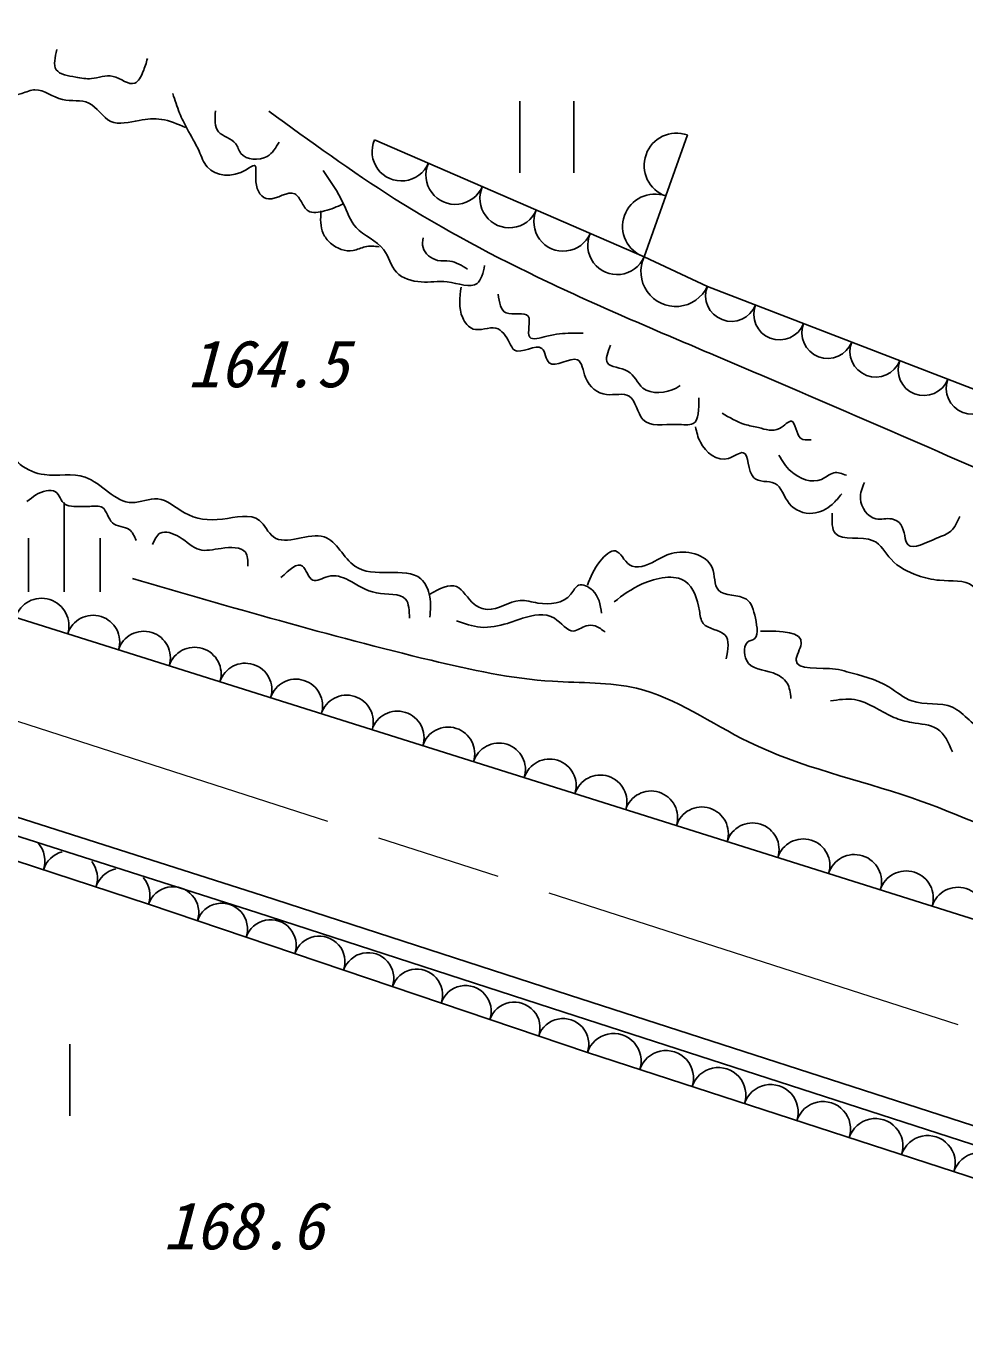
# Model space of a CAD drawing. Units: millimetres, scale not verified. Extents: x 40000 to 680000, y 20000 to 380000.
# Drawn here: x 380967 to 407179, y 253583 to 290341 of the extents above; entities that cross this region are included whole.
import ezdxf
from ezdxf.enums import TextEntityAlignment as Align

# ---------------------------------------------------------------- set-up
doc = ezdxf.new("R2010")
doc.units = ezdxf.units.MM
doc.header["$LTSCALE"] = 1000
doc.linetypes.add('CHAIN', pattern=[18.5, 12, -1.5, 3.5, -1.5])
doc.layers.add('M-BGD', color=7, linetype='Continuous', lineweight=25)
doc.layers.add('M-BMK', color=2, linetype='CHAIN', lineweight=13)
doc.styles.add('ＭＳ ゴシック', font='')
doc.styles.get('ＭＳ ゴシック').set_extended_font_data('MS Gothic')

msp = doc.modelspace()

# ---------------------------------------------------------------- linework, layer by layer
at = {"layer": 'M-BGD'}
for p, q in [((394757, 286248), (394757, 288248)), ((396257, 288248), (396257, 286248)), ((398225, 283897), (390691, 287167)), ((398225, 283897), (399432, 287304)), ((399991, 283074), (398225, 283897)), ((408054, 279963), (399991, 283074)), ((358763, 280698), (382123, 273362)), ((382026, 277034), (382026, 274534)), ((381026, 276034), (381026, 274534)), ((383026, 274534), (383026, 276034)), ((382123, 273362), (403377, 266666)), ((366759, 271587), (384383, 265809)), ((380248, 268390), (387563, 266048)), ((380098, 267913), (387410, 265572)), ((403377, 266666), (422511, 260620)), ((384383, 265809), (396641, 261663)), ((387563, 266048), (396137, 263263)), ((387410, 265572), (395983, 262788)), ((396137, 263263), (408512, 259263)), ((395983, 262788), (408359, 258788)), ((382183, 261897), (382183, 259897)), ((396641, 261663), (421506, 253583))]:
    msp.add_line(p, q, dxfattribs=at)
for centre, radius, start, end in [((391445, 286840), 821, 156.5339, 336.5339), ((399130, 286452), 904, 70.4915, 250.4915), ((392951, 286186), 821, 156.5339, 336.5339), ((394458, 285532), 821, 156.5339, 336.5339), ((398526, 284749), 904, 70.4915, 250.4915), ((395965, 284878), 821, 156.5339, 336.5339), ((397471, 284224), 821, 156.5339, 336.5339), ((399108, 283486), 974, 155.0305, 335.0305), ((400663, 282815), 720, 158.8952, 338.8952), ((402007, 282297), 720, 158.8952, 338.8952), ((403351, 281778), 720, 158.8952, 338.8952), ((404694, 281259), 720, 158.8952, 338.8952), ((406038, 280741), 720, 158.8952, 338.8952), ((407382, 280222), 720, 158.8952, 338.8952), ((381393, 273592), 765, 342.5672, 162.5672), ((382832, 273139), 743, 342.5133, 162.5133), ((384249, 272693), 743, 342.5133, 162.5133), ((385666, 272246), 743, 342.5133, 162.5133), ((387083, 271800), 743, 342.5133, 162.5133), ((388499, 271354), 743, 342.5133, 162.5133), ((389916, 270907), 743, 342.5133, 162.5133), ((391333, 270461), 743, 342.5133, 162.5133), ((392750, 270014), 743, 342.5133, 162.5133), ((394167, 269568), 743, 342.5133, 162.5133), ((395584, 269122), 743, 342.5133, 162.5133), ((397001, 268675), 743, 342.5133, 162.5133), ((398418, 268229), 743, 342.5133, 162.5133), ((399835, 267782), 743, 342.5133, 162.5133), ((401252, 267336), 743, 342.5133, 162.5133), ((402669, 266890), 743, 342.5133, 162.5133), ((380711, 267013), 773, 341.8473, 41.0288), ((382180, 266532), 773, 106.1005, 161.8473), ((382180, 266532), 773, 341.8473, 37.5535), ((404100, 266438), 758, 342.4642, 162.4642), ((383648, 266050), 773, 103.6235, 161.8473), ((383648, 266050), 773, 341.8473, 40.5235), ((405545, 265981), 758, 342.4642, 162.4642), ((385064, 265579), 719, 341.3129, 161.3129), ((406991, 265524), 758, 342.4642, 162.4642), ((386426, 265118), 719, 341.3129, 161.3129), ((387788, 264658), 719, 341.3129, 161.3129), ((389150, 264197), 719, 341.3129, 161.3129), ((390512, 263736), 719, 341.3129, 161.3129), ((391874, 263276), 719, 341.3129, 161.3129), ((393236, 262815), 719, 341.3129, 161.3129), ((394598, 262354), 719, 341.3129, 161.3129), ((395960, 261894), 719, 341.3129, 161.3129), ((397372, 261426), 769, 341.9989, 161.9989), ((398835, 260950), 769, 341.9989, 161.9989), ((400298, 260475), 769, 341.9989, 161.9989), ((401760, 260000), 769, 341.9989, 161.9989), ((403223, 259524), 769, 341.9989, 161.9989), ((404686, 259049), 769, 341.9989, 161.9989), ((406148, 258574), 769, 341.9989, 161.9989), ((407611, 258099), 769, 341.9989, 161.9989)]:
    msp.add_arc(centre, radius, start, end, dxfattribs=at)
for points, knots in [([(375726, 290341), (375827, 290167), (375928, 289993), (376081, 289858), (376199, 289752), (376349, 289670), (376507, 289673), (376658, 289675), (376817, 289755), (376947, 289715), (377063, 289681), (377156, 289553), (377274, 289502), (377489, 289410), (377784, 289570), (377984, 289517), (378177, 289465), (378281, 289215), (378439, 289005), (378550, 288858), (378688, 288731), (378837, 288735), (379063, 288741), (379315, 289050), (379504, 289034), (379692, 289018), (379818, 288684), (380016, 288522), (380242, 288337), (380560, 288375), (380840, 288465), (380969, 288507), (381090, 288561), (381209, 288565), (381462, 288574), (381704, 288361), (381976, 288295), (382226, 288234), (382502, 288297), (382715, 288195), (382943, 288087), (383100, 287790), (383326, 287684), (383551, 287578), (383845, 287662), (384121, 287712), (384339, 287752), (384545, 287771), (384746, 287741), (384973, 287707), (385194, 287610), (385414, 287514)], [0, 0, 0, 0, 1, 1, 1, 2, 2, 2, 3, 3, 3, 4, 4, 4, 5, 5, 5, 6, 6, 6, 7, 7, 7, 8, 8, 8, 9, 9, 9, 10, 10, 10, 11, 11, 11, 12, 12, 12, 13, 13, 13, 14, 14, 14, 15, 15, 15, 16, 16, 16, 17, 17, 17, 17]), ([(381823, 289693), (381769, 289475), (381714, 289258), (381803, 289129), (381894, 288996), (382137, 288957), (382346, 288920), (382504, 288892), (382643, 288865), (382784, 288878), (382980, 288896), (383181, 288989), (383390, 288941), (383607, 288890), (383833, 288686), (383995, 288753), (384095, 288793), (384170, 288935), (384225, 289066), (384281, 289199), (384316, 289321), (384351, 289442)], [0, 0, 0, 0, 1, 1, 1, 2, 2, 2, 3, 3, 3, 4, 4, 4, 5, 5, 5, 6, 6, 6, 7, 7, 7, 7]), ([(385061, 288460), (385119, 288278), (385176, 288095), (385249, 287917), (385310, 287767), (385381, 287621), (385457, 287479), (385569, 287271), (385693, 287073), (385792, 286852), (385860, 286699), (385917, 286534), (386021, 286414), (386252, 286148), (386716, 286095), (387107, 286330), (387201, 286386), (387291, 286459), (387337, 286455), (387418, 286448), (387362, 286202), (387379, 285996), (387401, 285730), (387545, 285532), (387734, 285516), (387969, 285496), (388274, 285759), (388465, 285662), (388541, 285623), (388599, 285527), (388653, 285432), (388709, 285332), (388760, 285232), (388841, 285181), (388959, 285107), (389140, 285138), (389300, 285181), (389487, 285232), (389644, 285301), (389802, 285369)], [0, 0, 0, 0, 1, 1, 1, 2, 2, 2, 3, 3, 3, 4, 4, 4, 5, 5, 5, 6, 6, 6, 7, 7, 7, 8, 8, 8, 9, 9, 9, 10, 10, 10, 11, 11, 11, 12, 12, 12, 13, 13, 13, 13]), ([(386251, 287980), (386234, 287755), (386217, 287531), (386335, 287395), (386451, 287261), (386700, 287215), (386815, 287061), (386876, 286980), (386900, 286869), (386961, 286790), (387108, 286599), (387469, 286583), (387692, 286706), (387849, 286792), (387938, 286948), (388026, 287103)], [0, 0, 0, 0, 1, 1, 1, 2, 2, 2, 3, 3, 3, 4, 4, 4, 5, 5, 5, 5]), ([(387742, 287971), (388896, 287128), (390050, 286286), (391256, 285524), (392624, 284659), (394059, 283898), (395523, 283202), (397071, 282466), (398652, 281802), (400229, 281132), (402996, 279955), (405753, 278755), (408511, 277555)], [0, 0, 0, 0, 1, 1, 1, 2, 2, 2, 3, 3, 3, 4, 4, 4, 4]), ([(389258, 286309), (389464, 286016), (389669, 285722), (389822, 285390), (389930, 285157), (390012, 284905), (390177, 284722), (390395, 284481), (390755, 284358), (390950, 284095), (391091, 283905), (391146, 283641), (391305, 283469), (391469, 283292), (391745, 283213), (391994, 283197), (392241, 283182), (392463, 283230), (392725, 283197), (393026, 283160), (393379, 283019), (393561, 283156), (393679, 283244), (393724, 283451), (393770, 283657)], [0, 0, 0, 0, 1, 1, 1, 2, 2, 2, 3, 3, 3, 4, 4, 4, 5, 5, 5, 6, 6, 6, 7, 7, 7, 8, 8, 8, 8]), ([(389196, 285181), (389185, 284962), (389175, 284742), (389258, 284555), (389304, 284453), (389377, 284361), (389467, 284283), (389641, 284133), (389879, 284036), (390094, 284074), (390208, 284095), (390315, 284154), (390428, 284179), (390556, 284208), (390690, 284193), (390825, 284179)], [0, 0, 0, 0, 1, 1, 1, 2, 2, 2, 3, 3, 3, 4, 4, 4, 5, 5, 5, 5]), ([(392049, 284433), (392038, 284340), (392027, 284248), (392049, 284162), (392094, 283989), (392273, 283841), (392456, 283800), (392570, 283775), (392685, 283792), (392795, 283778), (392970, 283755), (393131, 283654), (393291, 283552)], [0, 0, 0, 0, 1, 1, 1, 2, 2, 2, 3, 3, 3, 4, 4, 4, 4]), ([(393111, 283055), (393072, 282764), (393033, 282473), (393156, 282197), (393217, 282059), (393319, 281925), (393449, 281881), (393640, 281817), (393891, 281950), (394082, 281904), (394250, 281863), (394372, 281684), (394466, 281497), (394507, 281416), (394542, 281333), (394601, 281294), (394787, 281171), (395204, 281479), (395369, 281339), (395466, 281257), (395476, 281018), (395572, 280933), (395740, 280784), (396171, 281105), (396362, 281023), (396494, 280967), (396512, 280722), (396588, 280526), (396694, 280256), (396911, 280082), (397175, 280052), (397397, 280027), (397653, 280104), (397808, 280007), (397993, 279890), (398035, 279524), (398191, 279352), (398389, 279135), (398770, 279227), (399140, 279217), (399314, 279211), (399486, 279183), (399591, 279239), (399763, 279330), (399756, 279646), (399749, 279962)], [0, 0, 0, 0, 1, 1, 1, 2, 2, 2, 3, 3, 3, 4, 4, 4, 5, 5, 5, 6, 6, 6, 7, 7, 7, 8, 8, 8, 9, 9, 9, 10, 10, 10, 11, 11, 11, 12, 12, 12, 13, 13, 13, 14, 14, 14, 15, 15, 15, 15]), ([(394149, 282852), (394180, 282626), (394211, 282400), (394375, 282333), (394554, 282259), (394892, 282374), (394985, 282242), (395074, 282117), (394940, 281766), (395030, 281655), (395103, 281566), (395321, 281633), (395504, 281678), (395769, 281743), (395962, 281763), (396182, 281768), (396290, 281771), (396405, 281769), (396520, 281768)], [0, 0, 0, 0, 1, 1, 1, 2, 2, 2, 3, 3, 3, 4, 4, 4, 5, 5, 5, 6, 6, 6, 6]), ([(397288, 281430), (397209, 281234), (397130, 281038), (397198, 280933), (397280, 280807), (397577, 280813), (397762, 280707), (397958, 280596), (398031, 280361), (398191, 280233), (398424, 280047), (398840, 280084), (399117, 280233), (399157, 280254), (399193, 280277), (399230, 280300)], [0, 0, 0, 0, 1, 1, 1, 2, 2, 2, 3, 3, 3, 4, 4, 4, 5, 5, 5, 5]), ([(400404, 279533), (400609, 279408), (400814, 279284), (401037, 279217), (401161, 279179), (401290, 279159), (401420, 279126), (401615, 279077), (401813, 279000), (402008, 279104), (402139, 279174), (402268, 279325), (402346, 279307), (402452, 279282), (402463, 278944), (402595, 278833), (402668, 278771), (402778, 278779), (402888, 278788)], [0, 0, 0, 0, 1, 1, 1, 2, 2, 2, 3, 3, 3, 4, 4, 4, 5, 5, 5, 6, 6, 6, 6]), ([(399659, 279149), (399690, 279004), (399722, 278860), (399795, 278720), (399942, 278436), (400259, 278170), (400585, 278268), (400741, 278315), (400899, 278446), (400991, 278426), (401152, 278392), (401111, 277901), (401285, 277726), (401424, 277586), (401701, 277649), (401872, 277568), (402068, 277475), (402124, 277193), (402279, 277004), (402436, 276810), (402694, 276713), (402933, 276733), (403135, 276749), (403324, 276849), (403475, 276981), (403577, 277069), (403662, 277172), (403746, 277275)], [0, 0, 0, 0, 1, 1, 1, 2, 2, 2, 3, 3, 3, 4, 4, 4, 5, 5, 5, 6, 6, 6, 7, 7, 7, 8, 8, 8, 9, 9, 9, 9]), ([(379342, 278381), (379728, 278480), (380115, 278579), (380407, 278416), (380546, 278339), (380663, 278204), (380798, 278097), (380994, 277941), (381229, 277845), (381473, 277812), (381853, 277762), (382257, 277864), (382610, 277741), (383073, 277580), (383447, 277031), (383924, 277031), (384154, 277031), (384408, 277158), (384635, 277137), (384901, 277114), (385131, 276888), (385381, 276747), (385702, 276565), (386056, 276523), (386447, 276569), (386819, 276613), (387225, 276736), (387477, 276534), (387624, 276415), (387719, 276183), (387868, 276072), (388217, 275810), (388868, 276209), (389289, 276072), (389638, 275958), (389828, 275474), (390141, 275255), (390400, 275073), (390744, 275073), (391100, 275077), (391432, 275081), (391774, 275090), (391989, 274899), (392120, 274782), (392204, 274590), (392237, 274402), (392272, 274210), (392255, 274022), (392237, 273834)], [0, 0, 0, 0, 1, 1, 1, 2, 2, 2, 3, 3, 3, 4, 4, 4, 5, 5, 5, 6, 6, 6, 7, 7, 7, 8, 8, 8, 9, 9, 9, 10, 10, 10, 11, 11, 11, 12, 12, 12, 13, 13, 13, 14, 14, 14, 15, 15, 15, 16, 16, 16, 16]), ([(401985, 278359), (402081, 278199), (402177, 278039), (402324, 277907), (402554, 277699), (402908, 277559), (403182, 277681), (403300, 277734), (403403, 277836), (403520, 277862), (403632, 277886), (403757, 277840), (403882, 277794)], [0, 0, 0, 0, 1, 1, 1, 2, 2, 2, 3, 3, 3, 4, 4, 4, 4]), ([(404379, 277591), (404316, 277445), (404254, 277298), (404266, 277139), (404283, 276897), (404469, 276624), (404695, 276575), (404838, 276543), (404998, 276603), (405146, 276575), (405243, 276556), (405336, 276501), (405395, 276417), (405515, 276245), (405495, 275956), (405598, 275852), (405737, 275712), (406098, 275912), (406388, 276033), (406551, 276100), (406691, 276142), (406795, 276236), (406904, 276334), (406973, 276488), (407043, 276642)], [0, 0, 0, 0, 1, 1, 1, 2, 2, 2, 3, 3, 3, 4, 4, 4, 5, 5, 5, 6, 6, 6, 7, 7, 7, 8, 8, 8, 8]), ([(380985, 277061), (381148, 277191), (381310, 277321), (381523, 277360), (381612, 277376), (381710, 277377), (381779, 277334), (381896, 277262), (381929, 277065), (382043, 276985), (382110, 276938), (382203, 276930), (382291, 276925), (382447, 276916), (382584, 276915), (382743, 276925), (382867, 276933), (383004, 276948), (383093, 276891), (383222, 276808), (383250, 276574), (383374, 276464), (383497, 276356), (383714, 276370), (383844, 276277), (383936, 276210), (383984, 276090), (384031, 275969)], [0, 0, 0, 0, 1, 1, 1, 2, 2, 2, 3, 3, 3, 4, 4, 4, 5, 5, 5, 6, 6, 6, 7, 7, 7, 8, 8, 8, 9, 9, 9, 9]), ([(403475, 276733), (403471, 276509), (403467, 276284), (403566, 276168), (403751, 275949), (404302, 276114), (404627, 275965), (404843, 275866), (404959, 275627), (405124, 275446), (405324, 275226), (405595, 275090), (405869, 274994), (406065, 274925), (406262, 274876), (406479, 274859), (406804, 274833), (407175, 274879), (407404, 274700), (407557, 274581), (407647, 274361), (407788, 274204), (408079, 273880), (408590, 273823), (409030, 273842), (409138, 273847), (409241, 273856), (409346, 273865), (409893, 273910), (410480, 273935), (410995, 273752), (411316, 273638), (411609, 273443), (411943, 273346), (412243, 273258), (412576, 273250), (412869, 273346), (412994, 273387), (413112, 273446), (413230, 273504), (413343, 273558), (413456, 273610), (413569, 273662)], [0, 0, 0, 0, 1, 1, 1, 2, 2, 2, 3, 3, 3, 4, 4, 4, 5, 5, 5, 6, 6, 6, 7, 7, 7, 8, 8, 8, 9, 9, 9, 10, 10, 10, 11, 11, 11, 12, 12, 12, 13, 13, 13, 14, 14, 14, 14]), ([(384493, 275859), (384551, 275991), (384608, 276124), (384706, 276178), (384844, 276256), (385061, 276177), (385239, 276072), (385458, 275941), (385616, 275769), (385807, 275716), (385980, 275669), (386180, 275719), (386411, 275752), (386672, 275789), (386973, 275803), (387086, 275645), (387152, 275554), (387155, 275404), (387157, 275255)], [0, 0, 0, 0, 1, 1, 1, 2, 2, 2, 3, 3, 3, 4, 4, 4, 5, 5, 5, 6, 6, 6, 6]), ([(396642, 274722), (396727, 274944), (396812, 275166), (396998, 275397), (397122, 275552), (397292, 275712), (397424, 275681), (397566, 275648), (397664, 275393), (397815, 275290), (398011, 275156), (398297, 275277), (398525, 275397), (398687, 275481), (398820, 275565), (398987, 275610), (399381, 275715), (399963, 275599), (400124, 275219), (400213, 275009), (400174, 274719), (400301, 274580), (400459, 274408), (400872, 274467), (401083, 274331), (401234, 274233), (401282, 274035), (401332, 273798), (401383, 273553), (401437, 273268), (401261, 273194), (401228, 273181), (401188, 273174), (401154, 273159), (400994, 273084), (400996, 272798), (401083, 272626), (401216, 272362), (401548, 272369), (401829, 272271), (401993, 272213), (402140, 272119), (402220, 271986), (402292, 271866), (402309, 271713), (402326, 271560)], [0, 0, 0, 0, 1, 1, 1, 2, 2, 2, 3, 3, 3, 4, 4, 4, 5, 5, 5, 6, 6, 6, 7, 7, 7, 8, 8, 8, 9, 9, 9, 10, 10, 10, 11, 11, 11, 12, 12, 12, 13, 13, 13, 14, 14, 14, 15, 15, 15, 15]), ([(388081, 274935), (388310, 275154), (388540, 275373), (388685, 275255), (388787, 275171), (388847, 274918), (388969, 274864), (389080, 274814), (389241, 274929), (389395, 274970), (389598, 275025), (389790, 274953), (389964, 274864), (390222, 274732), (390443, 274564), (390745, 274509), (391040, 274454), (391412, 274506), (391562, 274331), (391660, 274217), (391665, 274008), (391669, 273798)], [0, 0, 0, 0, 1, 1, 1, 2, 2, 2, 3, 3, 3, 4, 4, 4, 5, 5, 5, 6, 6, 6, 7, 7, 7, 7]), ([(397388, 274260), (397627, 274440), (397866, 274621), (398170, 274757), (398567, 274936), (399076, 275039), (399378, 274828), (399604, 274671), (399715, 274338), (399769, 274011), (399791, 273877), (399803, 273745), (399875, 273656), (400007, 273493), (400340, 273479), (400479, 273336), (400617, 273195), (400566, 272928), (400515, 272661)], [0, 0, 0, 0, 1, 1, 1, 2, 2, 2, 3, 3, 3, 4, 4, 4, 5, 5, 5, 6, 6, 6, 6]), ([(383930, 274906), (385298, 274510), (386666, 274114), (388038, 273733), (389445, 273341), (390856, 272965), (392276, 272624), (393391, 272356), (394511, 272110), (395666, 272037), (396457, 271988), (397264, 272020), (398014, 271842), (399118, 271579), (400096, 270858), (401143, 270342), (402599, 269625), (404188, 269303), (405707, 268777), (407027, 268321), (408294, 267712), (409619, 267278), (410725, 266915), (411872, 266674), (413010, 266430), (413695, 266283), (414376, 266135), (415084, 266081), (415794, 266026), (416532, 266066), (417178, 266333), (417436, 266439), (417679, 266582), (417922, 266724)], [0, 0, 0, 0, 1, 1, 1, 2, 2, 2, 3, 3, 3, 4, 4, 4, 5, 5, 5, 6, 6, 6, 7, 7, 7, 8, 8, 8, 9, 9, 9, 10, 10, 10, 11, 11, 11, 11]), ([(392237, 274473), (392510, 274622), (392783, 274770), (392983, 274686), (393165, 274610), (393288, 274343), (393481, 274189), (393586, 274105), (393711, 274055), (393836, 274047), (394148, 274028), (394453, 274276), (394760, 274295), (394921, 274306), (395082, 274253), (395257, 274224), (395589, 274170), (395969, 274205), (396181, 274473), (396253, 274565), (396306, 274684), (396394, 274722), (396505, 274769), (396673, 274685), (396784, 274580), (396969, 274405), (397001, 274173), (397033, 273940)], [0, 0, 0, 0, 1, 1, 1, 2, 2, 2, 3, 3, 3, 4, 4, 4, 5, 5, 5, 6, 6, 6, 7, 7, 7, 8, 8, 8, 9, 9, 9, 9]), ([(392983, 273727), (393206, 273647), (393428, 273568), (393658, 273549), (393907, 273530), (394165, 273582), (394404, 273656), (394547, 273700), (394684, 273751), (394831, 273798), (395121, 273891), (395453, 273965), (395719, 273798), (395911, 273678), (396069, 273432), (396252, 273443), (396361, 273449), (396479, 273547), (396607, 273585), (396690, 273610), (396777, 273609), (396856, 273585), (396961, 273553), (397050, 273480), (397140, 273407)], [0, 0, 0, 0, 1, 1, 1, 2, 2, 2, 3, 3, 3, 4, 4, 4, 5, 5, 5, 6, 6, 6, 7, 7, 7, 8, 8, 8, 8]), ([(401474, 273443), (402066, 273438), (402657, 273433), (402611, 273088), (402592, 272947), (402468, 272751), (402469, 272626), (402470, 272333), (403154, 272430), (403570, 272377), (403690, 272362), (403789, 272334), (403890, 272306), (404274, 272201), (404702, 272101), (405062, 271880), (405278, 271747), (405471, 271570), (405701, 271489), (406056, 271365), (406501, 271466), (406838, 271311), (407009, 271233), (407152, 271089), (407300, 270956), (407604, 270683), (407926, 270458), (408295, 270281), (408538, 270164), (408802, 270068), (409076, 270139), (409189, 270168), (409304, 270226), (409396, 270210), (409543, 270184), (409630, 269966), (409751, 269819), (410090, 269410), (410701, 269553), (411208, 269606), (411318, 269618), (411423, 269625), (411527, 269606), (411673, 269580), (411818, 269503), (411918, 269393), (412011, 269291), (412066, 269161), (412131, 269038), (412232, 268848), (412360, 268676), (412487, 268505)], [0, 0, 0, 0, 1, 1, 1, 2, 2, 2, 3, 3, 3, 4, 4, 4, 5, 5, 5, 6, 6, 6, 7, 7, 7, 8, 8, 8, 9, 9, 9, 10, 10, 10, 11, 11, 11, 12, 12, 12, 13, 13, 13, 14, 14, 14, 15, 15, 15, 16, 16, 16, 17, 17, 17, 17]), ([(403428, 271489), (403657, 271524), (403887, 271558), (404103, 271525), (404489, 271464), (404833, 271185), (405204, 271027), (405363, 270960), (405526, 270915), (405701, 270885), (405949, 270843), (406220, 270832), (406412, 270707), (406613, 270577), (406725, 270323), (406838, 270068)], [0, 0, 0, 0, 1, 1, 1, 2, 2, 2, 3, 3, 3, 4, 4, 4, 5, 5, 5, 5])]:
    msp.add_open_spline(points, degree=3, knots=knots, dxfattribs=at)
at = {"layer": 'M-BMK'}
msp.add_line((377960, 271809), (419825, 258303), dxfattribs=at)

# ---------------------------------------------------------------- texts
at = {"layer": 'M-BGD', "style": 'ＭＳ ゴシック', "oblique": 15}
for s, p in [('164.5', (385467, 279857)), ('168.6', (384782, 255767))]:
    msp.add_text(s, height=1320, dxfattribs=at).set_placement(p, align=Align.BOTTOM_LEFT)

doc.saveas('drawing.dxf')
